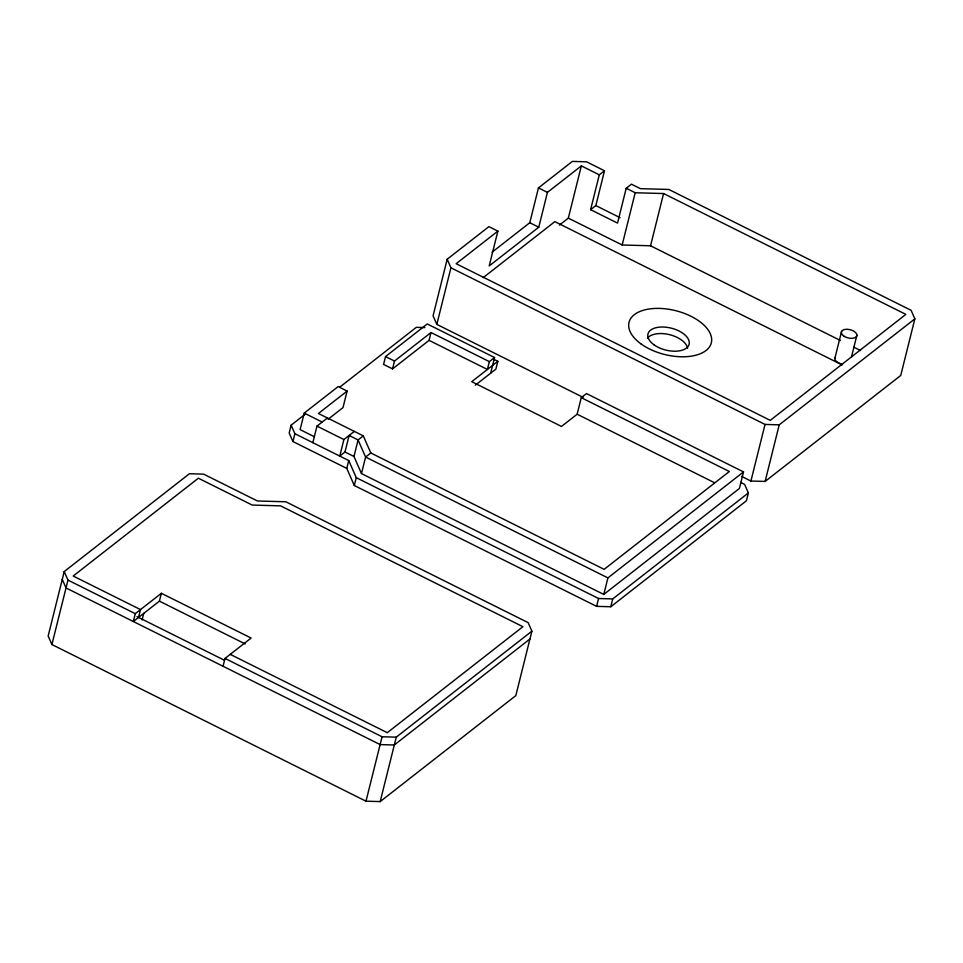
<?xml version="1.0" encoding="UTF-8"?>
<svg xmlns="http://www.w3.org/2000/svg" width="963" height="963" viewBox="0 0 963 963"><rect width="100%" height="100%" fill="white"/><g stroke="black" fill="none" stroke-linecap="round" stroke-linejoin="round"><path stroke-width="1.44" d="M64.22 571.565L48.15 635.989L51.906 644.548L366 801.192L380.192 801.589L515.819 695.611L531.889 631.174L528.133 622.628L285.83 501.783L257.446 500.989L203.602 474.133L189.41 473.736L64.22 571.565L67.976 580.111L51.906 644.548M161.363 593.292L135.277 613.672L133.327 621.508L159.413 601.129L161.363 593.292L251.102 638.048L225.017 658.439L223.067 666.276M138.54 617.439L140.49 609.603L73.188 576.03L198.378 478.202L252.222 505.057L280.606 505.864L522.909 626.696L387.282 732.687L230.241 654.359M142.127 619.895L143.752 613.359M305.307 414.09L291.139 425.165L289.189 433.001L292.945 441.548L346.788 468.403L354.3 485.508L596.603 606.353L610.795 606.75L746.421 500.772L748.371 492.936L744.616 484.377L740.595 482.367M292.945 441.548L294.895 433.711L291.139 425.165M328.07 419.278L342.997 407.614L347.113 391.074L338.145 386.596L304.236 413.091L300.119 429.63L314.215 436.672M312.843 442.667L316.971 426.115L327.408 417.966M354.324 431.388L343.887 439.549L339.77 456.089L344.983 452.008L349.112 435.469L358.08 439.947L365.603 457.052L361.474 473.591L603.777 594.436L739.403 488.458L743.532 471.906L586.479 393.59L581.267 397.659L577.138 414.21L561.489 426.44L471.75 381.685L497.835 361.294L493.79 359.283M346.788 468.403L348.738 460.567L294.895 433.711M361.474 473.591L353.963 456.486L358.08 439.947L363.304 435.866L370.815 452.971L604.138 569.338L729.34 471.509L581.267 397.659M385.525 356.575L383.575 364.411L392.555 368.889L429.065 340.36L431.015 332.524L489.348 361.619L494.573 357.538L427.259 323.965L385.525 356.575L394.505 361.053L431.015 332.524M354.3 485.508L356.262 477.672L348.738 460.567M392.555 368.889L394.505 361.053M492.021 252.234L529.782 222.73L538.461 187.905L572.371 161.411L586.563 161.808L604.511 170.764L599.299 174.833L581.351 165.889L547.441 192.383L538.762 227.208L489.204 265.932L497.883 231.108L488.915 226.63L447.181 259.24L433.073 315.84L436.829 324.387L583.133 397.358M436.829 324.387L450.937 267.786L447.181 259.24M366 801.192L382.07 736.755L225.017 658.439M489.348 361.619L487.398 369.455L429.065 340.36M380.192 801.589L396.262 737.152L531.889 631.174M490.661 373.211L494.573 357.538M497.835 361.294L495.873 369.13L475.385 385.152M559.383 225.113L568.326 218.132L581.351 165.889M741.522 476.348L750.923 481.031L765.116 481.428L900.742 375.45L914.85 318.861L911.094 310.303L668.791 189.458L640.407 188.664L631.439 184.186L626.215 188.267L617.536 223.091L590.608 209.669L599.299 174.833M590.608 209.669L595.832 205.588L604.511 170.764M840.35 340.445L650.543 245.782L622.17 244.987L635.195 192.744L626.215 188.267M650.543 245.782L663.579 193.539L635.195 192.744M596.603 606.353L598.565 598.517L356.262 477.672M603.777 594.436L607.906 577.896L743.532 471.906M610.795 606.75L612.745 598.914L748.371 492.936M750.923 481.031L765.031 424.442L450.937 267.786M765.116 481.428L779.223 424.839L914.85 318.861M834.825 358.549L841.602 331.356M851.485 356.96L856.901 335.184M497.883 231.108L456.149 263.718L770.256 420.362L905.87 314.383L663.579 193.539M339.566 387.319L416.329 327.336L424.852 327.576M483.137 277.681L554.844 221.646L842.192 364.953M347.113 391.074L318.428 413.488L363.304 435.866M370.815 452.971L365.603 457.052L607.906 577.896M529.927 639.011L394.3 744.989L380.12 744.592L66.014 587.948L62.258 579.401M765.031 424.442L779.223 424.839M598.565 598.517L612.745 598.914M382.07 736.755L396.262 737.152M595.832 205.588L620.064 217.674M538.461 187.905L547.441 192.383M853.808 347.149L860.549 350.508M568.326 218.132L622.17 244.987M529.782 222.73L538.762 227.208M577.138 414.21L714.438 482.68M304.236 413.091L322.184 422.047M316.971 426.115L343.887 439.549M344.983 452.008L353.963 456.486M159.413 601.129L245.132 643.886M67.976 580.111L135.277 613.672M137.011 616.669L224.259 660.185M647.413 338.242A21.21 11.303 14 0 1 669.67 334.691A21.21 11.303 14 0 1 687.594 348.305M842.589 364.255A7.957 4.237 14 0 1 835.09 357.478M640.72 343.695A42.42 22.606 14 0 0 710.237 345.657A42.42 22.606 14 0 0 659.535 308.401A42.42 22.606 14 0 0 640.72 343.695M653.805 344.67A21.21 11.303 14 0 0 688.569 345.645A21.21 11.303 14 0 0 663.218 327.023A21.21 11.303 14 0 0 653.805 344.67M843.6 335.894A7.957 4.237 14 0 0 856.637 336.256A7.957 4.237 14 0 0 847.127 329.274A7.957 4.237 14 0 0 843.6 335.894"/></g></svg>
